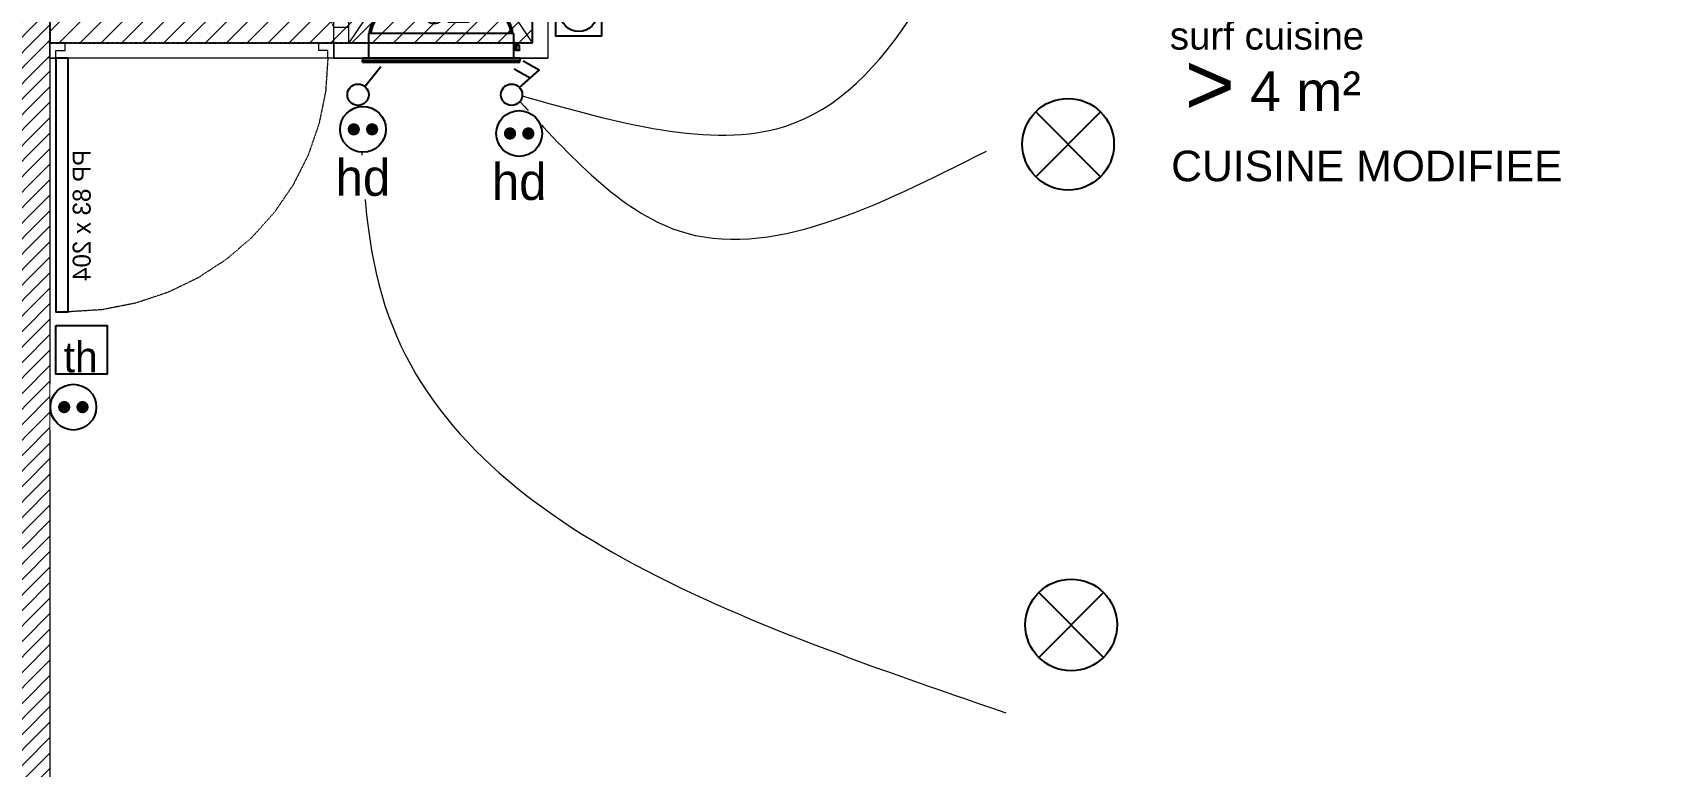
# Model space of a CAD drawing. Header units: centimetres. Extents: x 2191 to 12545, y -680 to 18662.
# Drawn here: x 8572 to 9102, y 7456 to 7697 of the extents above; entities that cross this region are included whole.
import ezdxf

# ---------------------------------------------------------------- set-up
doc = ezdxf.new("R2010")
doc.units = ezdxf.units.CM
for name, pattern in [('Style de ligne -1', [0.41664, 0.20828, -0.20836]), ('Style de ligne -18', [0.164042, 0.054681, -0.109361]), ('VW-01', [0.41656, 0.20828, -0.20828])]:
    doc.linetypes.add(name, pattern=pattern)
for name, color, linetype in [('B Faux plafonds', 252, 'Continuous'), ('B Faux plafonds_Hatch', 252, 'Continuous'), ('B GÈnÈral_Hatch', 252, 'Continuous'), ('B Général', 252, 'Continuous'), ('C ANNOTATIONS-prestations', 252, 'Continuous'), ('D SURFACES-shab', 252, 'Continuous'), ('prlm-CHAUFF', 4, 'Continuous'), ('prlm-VMC', 93, 'Continuous')]:
    doc.layers.add(name, color=color, linetype=linetype)
doc.layers.add('prlm-ELEC-CFO', color=1, linetype='Continuous', lineweight=25)
doc.styles.add('Arial', font='arial.ttf')
doc.styles.add('Eurostile', font='Eurosti.TTF')
doc.styles.add('prlm-elec-cfo', font='comic.ttf', dxfattribs={"height": 12})
doc.styles.add('prlm-sejc', font='arial.ttf', dxfattribs={"height": 20})

# ---------------------------------------------------------------- blocks, each defined once
blk = doc.blocks.new('xi.bp-vmc-cui')
at = {"layer": 'prlm-VMC', "color": 0, "linetype": 'ByBlock', "lineweight": -2, "flags": 128}
blk.add_lwpolyline([(-7.5, 7.5), (7.5, 7.5), (7.5, -7.5), (-7.5, -7.5)], close=True, dxfattribs=at)
at = {"layer": 'prlm-VMC', "color": 0, "linetype": 'ByBlock', "lineweight": -2}
blk.add_circle((0, 0), 6, dxfattribs=at)
blk = doc.blocks.new('xi.4m²')
at = {"color": 0}
blk.add_wipeout([(-34.54, 20.54), (34.54, 20.54), (34.54, -20.54), (-34.54, -20.54)], dxfattribs=at).dxf.layer = 'prlm-ELEC-CFO'
at = {"layer": 'prlm-ELEC-CFO', "color": 0, "attachment_point": 6, "line_spacing_factor": 0.8, "style": 'prlm-sejc'}
for s, insert, char_height in [('surf cuisine', (30.36, 8.9), 9), ('4 m²', (29.31, -9.19), 13)]:
    blk.add_mtext(s, dxfattribs=dict(at, insert=insert, char_height=char_height))
at = {"layer": 'prlm-ELEC-CFO', "color": 0, "style": 'prlm-sejc', "flags": 8}
blk.add_attdef('?', (-28.3, -16.79), '', height=20, dxfattribs=at)
blk = doc.blocks.new('xi.PTCE')
at = {"layer": 'prlm-ELEC-CFO', "color": 0}
for points in [[(-10.61, 10.61), (10.61, -10.61)], [(10.61, 10.61), (-10.61, -10.61)]]:
    blk.add_lwpolyline(points, dxfattribs=at)
at = {"layer": 'prlm-ELEC-CFO', "color": 0, "linetype": 'ByBlock'}
blk.add_circle((0, 0), 15, dxfattribs=at)
blk = doc.blocks.new('xi.SA')
at = {"layer": 'prlm-ELEC-CFO', "color": 0}
blk.add_lwpolyline([(0.2, -1.28), (5.5, 5.28)], dxfattribs=at)
blk.add_circle((-2, -4), 3.5, dxfattribs=at)
blk = doc.blocks.new('xi.DA')
at = {"layer": 'prlm-ELEC-CFO', "color": 0}
for points in [[(0.61, -1.67), (7.04, 4.05), (1.81, 7.01)], [(4.05, 1.39), (-1.17, 4.34)]]:
    blk.add_lwpolyline(points, dxfattribs=at)
blk.add_circle((-2, -4), 3.5, dxfattribs=at)
blk = doc.blocks.new('xi.PCHD')
at = {"color": 0, "lineweight": 5}
blk.add_wipeout([(-7.5, -7.5), (7.5, -7.5), (7.5, 7.5), (-7.5, 7.5)], dxfattribs=at).dxf.layer = 'prlm-ELEC-CFO'
at = {"layer": 'prlm-ELEC-CFO', "color": 0, "linetype": 'ByBlock', "lineweight": 5, "const_width": 2}
for points in [[(-4, 0, 1), (-2, 0, 1)], [(2, 0, 1), (4, 0, 1)]]:
    blk.add_lwpolyline(points, format="xyb", close=True, dxfattribs=at)
at = {"layer": 'prlm-ELEC-CFO', "color": 0, "linetype": 'ByBlock', "lineweight": -2}
blk.add_circle((0, 0), 7.5, dxfattribs=at)
blk = doc.blocks.new('xi.PC')
at = {"color": 0, "lineweight": 5}
blk.add_wipeout([(-7.5, -7.5), (7.5, -7.5), (7.5, 7.5), (-7.5, 7.5)], dxfattribs=at).dxf.layer = 'prlm-ELEC-CFO'
at = {"layer": 'prlm-ELEC-CFO', "color": 0, "linetype": 'ByBlock', "lineweight": 5, "const_width": 2}
for points in [[(-4, 0, 1), (-2, 0, 1)], [(2, 0, 1), (4, 0, 1)]]:
    blk.add_lwpolyline(points, format="xyb", close=True, dxfattribs=at)
at = {"layer": 'prlm-ELEC-CFO', "color": 0, "linetype": 'ByBlock', "lineweight": -2}
blk.add_circle((0, 0), 7.5, dxfattribs=at)
blk = doc.blocks.new('PP 80')
at = {"layer": 'B Général', "flags": 128}
blk.add_lwpolyline([(-43, 2.5), (-43, 85.5), (-39, 85.5), (-39, 2.5)], close=True, dxfattribs=at)
at = {"layer": 'B Général', "linetype": 'Style de ligne -18', "lineweight": 5, "flags": 128}
blk.add_lwpolyline([(46, 2.5), (45.27, 13.33), (43.1, 23.98), (39.53, 34.26), (34.61, 44), (28.44, 53.03), (21.1, 61.19), (12.74, 68.35), (3.5, 74.38), (-6.47, 79.18), (-17, 82.67), (-27.91, 84.79), (-39, 85.5)], dxfattribs=at)
at = {"layer": 'B Général', "color": 7, "linetype": 'Continuous', "lineweight": 5, "flags": 128}
for points in [[(-45, 2.5), (-43, 2.5), (-43, 0), (-40, 0), (-40, -2.5), (-45, -2.5)], [(48, 2.5), (46, 2.5), (46, 0), (43, 0), (43, -2.5), (48, -2.5), (48, -2.5), (48, -2.5), (48, 1.79), (48, 1.79)]]:
    blk.add_lwpolyline(points, close=True, dxfattribs=at)
at = {"layer": 'C ANNOTATIONS-prestations', "insert": (-37.5, 32.5), "char_height": 5.8825, "attachment_point": 1, "rotation": 90, "line_spacing_factor": 0.894142, "style": 'Eurostile'}
blk.add_mtext('PP 83 x 204', dxfattribs=at)
blk = doc.blocks.new('PL 60.90')
at = {"layer": 'B Général', "color": 7, "linetype": 'Continuous', "lineweight": 5}
for p, q in [((-42.5, 42.83), (47.5, -17.27)), ((47.5, 42.73), (-42.5, -17.27))]:
    blk.add_line(p, q, dxfattribs=at)
at = {"layer": 'B Général', "color": 7, "linetype": 'Style de ligne -1', "lineweight": 5}
for p, q in [((-0.39, -37.19), (-37.5, -22.27)), ((5.39, -37.19), (42.5, -22.27))]:
    blk.add_line(p, q, dxfattribs=at)
at = {"layer": 'B Général', "color": 7, "linetype": 'Continuous', "lineweight": 5, "flags": 128}
for points in [[(47.5, -17.27), (47.5, 42.73), (-42.5, 42.73), (-42.5, -17.27)], [(-37.5, -17.27), (-37.5, -22.27), (-42.5, -22.27), (-42.5, -17.27)], [(47.5, -17.27), (47.5, -22.27), (42.5, -22.27), (42.5, -17.27)]]:
    blk.add_lwpolyline(points, close=True, dxfattribs=at)
at = {"layer": 'B Général', "color": 252, "linetype": 'Continuous', "lineweight": 5, "true_color": 0x888888, "flags": 128}
blk.add_lwpolyline([(42.5, -17.27), (42.5, -22.27), (-42.5, -22.27), (-42.5, -17.27)], close=True, dxfattribs=at)
at = {"layer": 'B Général', "color": 7, "linetype": 'Style de ligne -1', "lineweight": 5}
for centre, start, end in [((-37.5, -22.27), 338.1056, 0), ((42.5, -22.27), 180, 201.8944)]:
    blk.add_arc(centre, 40, start, end, dxfattribs=at)
at = {"layer": 'B Général', "color": 7, "insert": (-36.73, 22.1), "char_height": 7.059, "attachment_point": 1, "line_spacing_factor": 0.894142, "style": 'Eurostile'}
blk.add_mtext('PL', dxfattribs=at)
at = {"layer": 'C ANNOTATIONS-prestations', "insert": (-36.73, 10.61), "char_height": 4.706, "attachment_point": 4, "line_spacing_factor": 0.894142, "style": 'Eurostile'}
blk.add_mtext('60*90', dxfattribs=at)

msp = doc.modelspace()

# ---------------------------------------------------------------- hatches: boundary and pattern name
at = {"layer": 'B Faux plafonds_Hatch', "linetype": 'Continuous', "lineweight": 5, "true_color": 0xaaaaaa}
h = msp.add_hatch(dxfattribs=at)
h.set_pattern_fill('F_P__SOFFITE', color=253, style=0, pattern_type=2)
h.set_pattern_definition([(45, (8862.316, 7933.679), (-3.52778, 3.30729), [])])
h.paths.add_polyline_path([(8577.69, 7693.17), (8735.7, 7693.17), (8735.8, 7783.17), (8667.79, 7783.17), (8667.69, 8044.17), (8828.38, 8044.17), (8898.38, 8044.17), (8898.38, 8180.42), (8788.99, 8180.47), (8788.99, 8330.47), (8648.99, 8330.42), (8648.99, 8180.42), (8577.69, 8180.42)])
at = {"layer": 'B GÈnÈral_Hatch', "linetype": 'Continuous', "lineweight": 5}
h = msp.add_hatch(dxfattribs=at)
h.set_pattern_fill('50_BETON', style=0, pattern_type=2)
h.set_pattern_definition([(45, (-631.1073, 4809.0284), (2.4253472, -2.6458333), [])])
h.paths.add_polyline_path([(8559.69, 7289.52), (8577.69, 7305.52), (8577.69, 8073.8), (8559.69, 8073.8)])

# ---------------------------------------------------------------- linework, layer by layer
at = {"layer": 'B Faux plafonds', "linetype": 'VW-01', "flags": 128}
msp.add_lwpolyline([(8577.69, 7693.17), (8735.7, 7693.17), (8735.8, 7783.17), (8667.79, 7783.17), (8667.69, 8044.17), (8828.38, 8044.17), (8898.38, 8044.17), (8898.38, 8180.42), (8788.99, 8180.47), (8788.99, 8330.47), (8648.99, 8330.42), (8648.99, 8180.42), (8577.69, 8180.42)], close=True, dxfattribs=at)
at = {"layer": 'B Général', "color": 7, "linetype": 'Continuous', "lineweight": 18}
msp.add_line((8577.69, 8073.8), (8577.69, 7315.52), dxfattribs=at)
at = {"layer": 'B Général', "color": 7, "linetype": 'Continuous', "lineweight": 5}
for p, q in [((8577.69, 8073.8), (8577.69, 7315.52)), ((8735.7, 7783.17), (8735.7, 7693.17)), ((8740.7, 7783.17), (8740.7, 7688.17)), ((8577.38, 7693.17), (8577.69, 7693.17)), ((8577.69, 7688.17), (8577.69, 7693.17)), ((8670.69, 7693.17), (8674.45, 7693.17)), ((8670.69, 7688.17), (8670.69, 7693.17)), ((8679.45, 7693.17), (8735.7, 7693.17)), ((8577.38, 7688.17), (8577.69, 7688.17)), ((8670.69, 7688.17), (8733.2, 7688.17)), ((8738.2, 7688.17), (8740.7, 7688.17))]:
    msp.add_line(p, q, dxfattribs=at)
at = {"layer": 'B Général', "color": 7, "linetype": 'Continuous', "lineweight": 13}
for p, q in [((8735.7, 7783.17), (8735.7, 7693.17)), ((8740.7, 7783.17), (8740.7, 7688.17)), ((8577.38, 7693.17), (8577.69, 7693.17)), ((8670.69, 7693.17), (8735.7, 7693.17)), ((8577.38, 7688.17), (8577.69, 7688.17)), ((8670.69, 7688.17), (8740.7, 7688.17))]:
    msp.add_line(p, q, dxfattribs=at)
at = {"layer": 'D SURFACES-shab', "lineweight": 18, "flags": 128}
for points in [[(8577.69, 8044.17), (8577.69, 7693.17), (8735.59, 7693.17), (8735.8, 7783.17), (8667.79, 7783.17), (8667.69, 8044.17)], [(9153.38, 7783.17), (8740.7, 7783.17), (8740.7, 7688.17), (8577.69, 7688.17), (8577.69, 7315.52), (9153.38, 7315.52)]]:
    msp.add_lwpolyline(points, close=True, dxfattribs=at)
at = {"layer": 'prlm-CHAUFF', "ltscale": 50}
for p, q in [((8729.43, 7696.23), (8682.03, 7696.23)), ((8682.03, 7696.23), (8682.03, 7688.23)), ((8729.43, 7696.23), (8729.43, 7688.23)), ((8729.91, 7692.7), (8729.43, 7693.04)), ((8730.09, 7693.09), (8730.06, 7693.12)), ((8730.09, 7692.59), (8730.09, 7693.09)), ((8730.09, 7693.09), (8730.09, 7693.08)), ((8730.14, 7693.02), (8730.17, 7693.06)), ((8730.14, 7693.02), (8730.14, 7692.56)), ((8730.74, 7692.67), (8730.14, 7693.02)), ((8730.17, 7693.06), (8730.77, 7692.7)), ((8679.98, 7688.23), (8679.98, 7687.5)), ((8731.48, 7688.23), (8679.98, 7688.23)), ((8729.79, 7692.65), (8729.43, 7692.89)), ((8729.43, 7690.83), (8729.79, 7690.83)), ((8729.43, 7690.8), (8729.47, 7690.83)), ((8729.53, 7690.83), (8729.62, 7690.74)), ((8729.62, 7690.74), (8729.71, 7690.83)), ((8729.77, 7690.83), (8729.86, 7690.74)), ((8729.79, 7690.83), (8729.79, 7692.65)), ((8730.37, 7692.27), (8729.79, 7692.65)), ((8730.37, 7690.83), (8729.79, 7690.83)), ((8729.86, 7690.74), (8729.95, 7690.83)), ((8729.93, 7692.69), (8729.91, 7692.7)), ((8729.91, 7690.79), (8729.97, 7690.74)), ((8730.27, 7692.47), (8729.93, 7692.69)), ((8729.97, 7690.74), (8730.03, 7690.81)), ((8730.01, 7690.83), (8730.1, 7690.74)), ((8730.1, 7690.74), (8730.19, 7690.83)), ((8730.16, 7690.8), (8730.21, 7690.74)), ((8730.21, 7690.74), (8730.29, 7690.81)), ((8730.27, 7690.83), (8730.36, 7690.74)), ((8730.36, 7690.74), (8730.45, 7690.83)), ((8730.37, 7692.27), (8730.45, 7692.24)), ((8730.37, 7690.83), (8730.37, 7692.27)), ((8730.45, 7690.88), (8730.37, 7690.83)), ((8730.37, 7690.83), (8730.37, 7690.83)), ((8731.39, 7690.83), (8730.37, 7690.83)), ((8730.43, 7690.81), (8730.5, 7690.74)), ((8730.45, 7692.24), (8730.45, 7690.88)), ((8730.45, 7690.88), (8731.44, 7690.88)), ((8730.46, 7690.83), (8730.55, 7690.74)), ((8730.5, 7690.74), (8730.52, 7690.77)), ((8730.55, 7690.74), (8730.64, 7690.83)), ((8730.63, 7690.82), (8730.71, 7690.74)), ((8730.71, 7690.74), (8730.8, 7690.83)), ((8730.77, 7692.7), (8730.74, 7692.67)), ((8730.74, 7692.48), (8730.74, 7692.67)), ((8730.75, 7692.65), (8730.74, 7692.67)), ((8730.79, 7692.69), (8730.75, 7692.65)), ((8730.75, 7692.65), (8730.75, 7692.48)), ((8731.01, 7692.48), (8730.75, 7692.65)), ((8730.75, 7690.78), (8730.78, 7690.74)), ((8730.77, 7692.7), (8730.79, 7692.69)), ((8730.78, 7690.74), (8730.82, 7690.78)), ((8730.79, 7692.69), (8731.13, 7692.47)), ((8730.79, 7690.81), (8730.86, 7690.74)), ((8730.86, 7690.74), (8730.95, 7690.83)), ((8730.92, 7690.8), (8730.99, 7690.74)), ((8730.99, 7690.74), (8731.08, 7690.83)), ((8731, 7690.76), (8731.02, 7690.74)), ((8731.02, 7690.74), (8731.06, 7690.78)), ((8731.04, 7690.79), (8731.09, 7690.74)), ((8731.09, 7690.74), (8731.18, 7690.83)), ((8731.13, 7690.78), (8731.18, 7690.74)), ((8731.18, 7690.74), (8731.27, 7690.83)), ((8731.21, 7690.77), (8731.24, 7690.74)), ((8731.24, 7690.74), (8731.33, 7690.83)), ((8731.26, 7690.76), (8731.28, 7690.74)), ((8731.28, 7690.74), (8731.37, 7690.83)), ((8731.4, 7690.83), (8731.39, 7690.83)), ((8731.44, 7690.88), (8731.4, 7690.83)), ((8731.44, 7690.88), (8731.44, 7692.24)), ((8731.48, 7688.23), (8731.48, 7687.5)), ((8679.98, 7687.42), (8679.98, 7687.5)), ((8679.98, 7687.5), (8731.48, 7687.5)), ((8679.98, 7686.93), (8679.98, 7687.42)), ((8731.48, 7687.42), (8679.98, 7687.42)), ((8679.98, 7686.93), (8731.48, 7686.93)), ((8729.48, 7687.24), (8681.98, 7687.24)), ((8681.98, 7687.17), (8681.98, 7687.24)), ((8682.18, 7687.24), (8681.98, 7687.17)), ((8681.98, 7687.17), (8729.48, 7687.17)), ((8729.48, 7687.12), (8681.98, 7687.12)), ((8681.98, 7687.07), (8681.98, 7687.12)), ((8682.14, 7687.12), (8681.98, 7687.07)), ((8681.98, 7687.07), (8729.48, 7687.07)), ((8729.48, 7687.03), (8681.98, 7687.03)), ((8681.98, 7687), (8681.98, 7687.03)), ((8682.09, 7687.03), (8681.98, 7687)), ((8681.98, 7687), (8729.48, 7687)), ((8729.48, 7686.97), (8681.98, 7686.97)), ((8681.98, 7686.95), (8681.98, 7686.97)), ((8682.05, 7686.97), (8681.98, 7686.95)), ((8681.98, 7686.95), (8729.48, 7686.95)), ((8729.48, 7686.94), (8681.98, 7686.94)), ((8681.98, 7686.93), (8681.98, 7686.94)), ((8682, 7686.94), (8681.98, 7686.93)), ((8681.98, 7686.93), (8729.48, 7686.93)), ((8729.48, 7687.17), (8729.28, 7687.24)), ((8729.48, 7687.07), (8729.33, 7687.12)), ((8729.48, 7687), (8729.37, 7687.03)), ((8729.48, 7686.95), (8729.41, 7686.97)), ((8729.48, 7686.93), (8729.46, 7686.94)), ((8729.48, 7687.24), (8729.48, 7687.17)), ((8729.48, 7687.12), (8729.48, 7687.07)), ((8729.48, 7687.03), (8729.48, 7687)), ((8729.48, 7686.97), (8729.48, 7686.95)), ((8729.48, 7686.94), (8729.48, 7686.93)), ((8731.48, 7687.5), (8731.48, 7687.42)), ((8731.48, 7686.93), (8731.48, 7687.42))]:
    msp.add_line(p, q, dxfattribs=at)
for centre, radius, start, end in [((8723.37, 7681), 13.85, 61.9182, 64.0515), ((8723.49, 7681.35), 13.43, 62.115, 63.7632), ((8724.02, 7682.19), 12.5, 61.3177, 61.5903), ((8730.48, 7693.69), 0.703, 233.033, 242.9325), ((8730.45, 7693.34), 0.448, 214.6713, 225.4982), ((8731.62, 7693.15), 0.836, 234.1326, 239.2425), ((8724.02, 7682.19), 12.5, 53.7494, 55.0637)]:
    msp.add_arc(centre, radius, start, end, dxfattribs=at)
for points, knots in [([(8700.06, 7721.73), (8700.06, 7721.56), (8700.05, 7721.39), (8700.03, 7721.05), (8700.01, 7720.88), (8699.94, 7720.38), (8699.86, 7720.05), (8699.68, 7719.39), (8699.57, 7719.07), (8699.32, 7718.44), (8699.18, 7718.13), (8698.73, 7717.23), (8698.39, 7716.66), (8697.65, 7715.57), (8697.26, 7715.04), (8696.04, 7713.5), (8695.16, 7712.53), (8693.35, 7710.62), (8692.41, 7709.69), (8690.55, 7707.83), (8689.61, 7706.9), (8687.78, 7705), (8686.89, 7704.04), (8685.65, 7702.51), (8685.26, 7701.98), (8684.7, 7701.17), (8684.52, 7700.89), (8684.18, 7700.32), (8684.01, 7700.03), (8683.56, 7699.15), (8683.3, 7698.54), (8683.03, 7697.59), (8682.96, 7697.27), (8682.87, 7696.7), (8682.85, 7696.47), (8682.84, 7696.23)], [0, 0, 0, 0, 0.015625, 0.015625, 0.03125, 0.03125, 0.0625, 0.0625, 0.09375, 0.09375, 0.125, 0.125, 0.1875, 0.1875, 0.25, 0.25, 0.375, 0.375, 0.5, 0.5, 0.625, 0.625, 0.75, 0.75, 0.8125, 0.8125, 0.84375, 0.84375, 0.875, 0.875, 0.9375, 0.9375, 0.96875, 0.96875, 0.9907189, 0.9907189, 0.9907189, 0.9907189]), ([(8711.4, 7721.73), (8711.4, 7721.56), (8711.41, 7721.39), (8711.44, 7721.05), (8711.46, 7720.87), (8711.54, 7720.37), (8711.61, 7720.03), (8711.81, 7719.37), (8711.93, 7719.05), (8712.2, 7718.42), (8712.35, 7718.11), (8712.83, 7717.22), (8713.19, 7716.65), (8713.96, 7715.57), (8714.38, 7715.05), (8715.66, 7713.53), (8716.58, 7712.57), (8718.45, 7710.69), (8719.42, 7709.77), (8721.34, 7707.92), (8722.3, 7707), (8724.16, 7705.1), (8725.07, 7704.13), (8726.32, 7702.59), (8726.72, 7702.06), (8727.28, 7701.23), (8727.46, 7700.95), (8727.8, 7700.38), (8727.97, 7700.08), (8728.42, 7699.18), (8728.67, 7698.57), (8728.94, 7697.61), (8729.01, 7697.28), (8729.09, 7696.71), (8729.11, 7696.47), (8729.12, 7696.23)], [0, 0, 0, 0, 0.015625, 0.015625, 0.03125, 0.03125, 0.0625, 0.0625, 0.09375, 0.09375, 0.125, 0.125, 0.1875, 0.1875, 0.25, 0.25, 0.375, 0.375, 0.5, 0.5, 0.625, 0.625, 0.75, 0.75, 0.8125, 0.8125, 0.84375, 0.84375, 0.875, 0.875, 0.9375, 0.9375, 0.96875, 0.96875, 0.9908046, 0.9908046, 0.9908046, 0.9908046]), ([(8728.62, 7696.23), (8728.61, 7696.47), (8728.59, 7696.7), (8728.5, 7697.27), (8728.43, 7697.59), (8728.16, 7698.54), (8727.9, 7699.15), (8727.45, 7700.03), (8727.28, 7700.32), (8726.94, 7700.89), (8726.76, 7701.17), (8726.21, 7701.98), (8725.81, 7702.51), (8724.57, 7704.04), (8723.68, 7705), (8721.85, 7706.9), (8720.92, 7707.83), (8719.05, 7709.69), (8718.11, 7710.62), (8716.3, 7712.53), (8715.42, 7713.5), (8714.2, 7715.04), (8713.81, 7715.57), (8713.07, 7716.66), (8712.73, 7717.23), (8712.28, 7718.13), (8712.14, 7718.44), (8711.89, 7719.07), (8711.78, 7719.39), (8711.6, 7720.05), (8711.53, 7720.38), (8711.45, 7720.89), (8711.43, 7721.05), (8711.41, 7721.39), (8711.4, 7721.56), (8711.4, 7721.73)], [0.0092808, 0.0092808, 0.0092808, 0.0092808, 0.03125, 0.03125, 0.0625, 0.0625, 0.125, 0.125, 0.15625, 0.15625, 0.1875, 0.1875, 0.25, 0.25, 0.375, 0.375, 0.5, 0.5, 0.625, 0.625, 0.75, 0.75, 0.8125, 0.8125, 0.875, 0.875, 0.90625, 0.90625, 0.9375, 0.9375, 0.96875, 0.96875, 0.984375, 0.984375, 1, 1, 1, 1]), ([(8682.34, 7696.23), (8682.35, 7696.51), (8682.38, 7696.78), (8682.48, 7697.42), (8682.57, 7697.78), (8682.89, 7698.84), (8683.19, 7699.52), (8683.91, 7700.83), (8684.31, 7701.45), (8685.17, 7702.64), (8685.64, 7703.21), (8686.12, 7703.77)], [0.0331631, 0.0331631, 0.0331631, 0.0331631, 0.125, 0.125, 0.25, 0.25, 0.5, 0.5, 0.75, 0.75, 1, 1, 1, 1]), ([(8729.97, 7693.19), (8729.96, 7693.19), (8729.96, 7693.19), (8729.95, 7693.2), (8729.93, 7693.2), (8729.92, 7693.21), (8729.91, 7693.21), (8729.89, 7693.21), (8729.88, 7693.21), (8729.86, 7693.22), (8729.84, 7693.22), (8729.83, 7693.22), (8729.81, 7693.22), (8729.78, 7693.22), (8729.75, 7693.22), (8729.71, 7693.22), (8729.66, 7693.21), (8729.62, 7693.21), (8729.57, 7693.2), (8729.52, 7693.19), (8729.47, 7693.18), (8729.44, 7693.18), (8729.43, 7693.17)], [0.1059402, 0.1059402, 0.1059402, 0.1059402, 0.1359504, 0.1694868, 0.202886, 0.2361704, 0.2693627, 0.3024859, 0.3355633, 0.3686184, 0.401675, 0.434757, 0.4678887, 0.5010941, 0.5629781, 0.6246926, 0.6863942, 0.7482374, 0.8103737, 0.8729511, 0.9361135, 0.9654522, 0.9654522, 0.9654522, 0.9654522]), ([(8730.09, 7693.09), (8730.08, 7693.09), (8730.08, 7693.09), (8730.07, 7693.1), (8730.06, 7693.11), (8730.05, 7693.11), (8730.04, 7693.12), (8730.03, 7693.12), (8730.02, 7693.13), (8730.01, 7693.13), (8729.99, 7693.14), (8729.98, 7693.14), (8729.96, 7693.14), (8729.95, 7693.15), (8729.93, 7693.15), (8729.91, 7693.15), (8729.9, 7693.15), (8729.88, 7693.15), (8729.85, 7693.15), (8729.82, 7693.15), (8729.78, 7693.15), (8729.73, 7693.15), (8729.68, 7693.14), (8729.63, 7693.13), (8729.58, 7693.12), (8729.52, 7693.11), (8729.47, 7693.1), (8729.44, 7693.1), (8729.43, 7693.09)], [0, 0, 0, 0, 0.0300773, 0.0600539, 0.0899314, 0.1197114, 0.1493956, 0.1789856, 0.2084831, 0.2378898, 0.2672073, 0.2964374, 0.3255817, 0.3546421, 0.3836203, 0.4125181, 0.4413372, 0.4700795, 0.4987468, 0.5532579, 0.6080368, 0.6630958, 0.7184471, 0.7741027, 0.8300742, 0.8863734, 0.9430116, 0.9677174, 0.9677174, 0.9677174, 0.9677174]), ([(8729.44, 7693.14), (8729.44, 7693.14), (8729.45, 7693.14), (8729.48, 7693.15), (8729.51, 7693.15), (8729.54, 7693.16), (8729.57, 7693.16), (8729.59, 7693.17), (8729.62, 7693.17), (8729.65, 7693.18), (8729.68, 7693.18), (8729.7, 7693.18), (8729.73, 7693.19), (8729.75, 7693.19), (8729.77, 7693.19), (8729.79, 7693.19), (8729.82, 7693.19), (8729.84, 7693.19), (8729.87, 7693.19), (8729.91, 7693.19), (8729.94, 7693.18), (8729.97, 7693.18), (8729.99, 7693.17), (8730.01, 7693.16), (8730.03, 7693.15), (8730.05, 7693.14), (8730.06, 7693.13), (8730.06, 7693.12)], [0.053874, 0.053874, 0.053874, 0.053874, 0.0607104, 0.0907643, 0.1206402, 0.1503557, 0.1799287, 0.2093776, 0.238721, 0.2679778, 0.2971672, 0.3263086, 0.3554219, 0.3845269, 0.4136437, 0.4427926, 0.4719939, 0.5012681, 0.5562327, 0.6110034, 0.6657154, 0.7205017, 0.7754929, 0.8308166, 0.8865967, 0.9429527, 1, 1, 1, 1]), ([(8730.38, 7692.43), (8730.38, 7692.43), (8730.38, 7692.43), (8730.37, 7692.43), (8730.36, 7692.43), (8730.36, 7692.43), (8730.35, 7692.43), (8730.34, 7692.44), (8730.34, 7692.44), (8730.32, 7692.44), (8730.31, 7692.45), (8730.29, 7692.46), (8730.27, 7692.47), (8730.27, 7692.47)], [0, 0, 0, 0, 0.061789, 0.122374, 0.182441, 0.242697, 0.303842, 0.366548, 0.43144, 0.49908, 0.668346, 0.832646, 1, 1, 1, 1]), ([(8731.18, 7692.44), (8731.17, 7692.44), (8731.17, 7692.45), (8731.16, 7692.45), (8731.14, 7692.46), (8731.13, 7692.46), (8731.12, 7692.47), (8731.1, 7692.47), (8731.09, 7692.48), (8731.07, 7692.48), (8731.05, 7692.48), (8731.04, 7692.49), (8731.02, 7692.49), (8731, 7692.49), (8730.98, 7692.49), (8730.95, 7692.49), (8730.93, 7692.49), (8730.9, 7692.49), (8730.86, 7692.49), (8730.81, 7692.49), (8730.76, 7692.49), (8730.7, 7692.48), (8730.65, 7692.48), (8730.58, 7692.47), (8730.52, 7692.46), (8730.45, 7692.45), (8730.4, 7692.44), (8730.38, 7692.43)], [0.0304712, 0.0304712, 0.0304712, 0.0304712, 0.0599457, 0.0897682, 0.1195016, 0.1491541, 0.1787343, 0.2082505, 0.2377114, 0.2671256, 0.2965018, 0.3258487, 0.355175, 0.3844897, 0.4138015, 0.4431194, 0.4724522, 0.5018089, 0.5568669, 0.611863, 0.6668562, 0.7219052, 0.7770682, 0.8324028, 0.8879658, 0.9438132, 1, 1, 1, 1]), ([(8731.44, 7692.24), (8731.42, 7692.27), (8731.38, 7692.29), (8731.28, 7692.32), (8731.21, 7692.33), (8731.09, 7692.33), (8731.04, 7692.33), (8730.94, 7692.32), (8730.89, 7692.32), (8730.72, 7692.29), (8730.59, 7692.27), (8730.45, 7692.24)], [0, 0, 0, 0, 0.25, 0.25, 0.5, 0.5, 0.625, 0.625, 0.75, 0.75, 1, 1, 1, 1])]:
    msp.add_open_spline(points, degree=3, knots=knots, dxfattribs=at)
at = {"layer": 'prlm-ELEC-CFO', "lineweight": 13}
for points in [[(8732.28, 7675.83), (8818.22, 7665.87), (8892.2, 7767.71)], [(8678.99, 7672.76), (8686.33, 7610.69), (8890.5, 7474.01)], [(8731.52, 7674.02), (8783.33, 7631.76), (8884.19, 7657.78)]]:
    msp.add_spline(points, degree=3, dxfattribs=at)

# ---------------------------------------------------------------- block references
at = {"layer": 'B Général', "color": 7, "xscale": -1}
for name, p, rotation in [('PL 60.90', (8692.86, 7735.67), 270), ('PP 80', (8622.69, 7690.67), 180)]:
    msp.add_blockref(name, p, dxfattribs=dict(at, rotation=rotation))
at = {"layer": 'prlm-ELEC-CFO'}
for name, p in [('xi.bp-vmc-cui', (8750.79, 7702.86)), ('xi.SA', (8680.57, 7680.23)), ('xi.DA', (8730.8, 7680.23)), ('xi.PTCE', (8910.94, 7660.01)), ('xi.PTCE', (8911.93, 7502.72))]:
    msp.add_blockref(name, p, dxfattribs=at)

# ---------------------------------------------------------------- texts
at = {"layer": 'prlm-ELEC-CFO', "lineweight": 25, "style": 'Arial'}
msp.add_text('CUISINE MODIFIEE', height=10, dxfattribs=at).set_placement((8944.65, 7647.92))

# ---------------------------------------------------------------- next in the draw order: block references
at = {"layer": 'prlm-ELEC-CFO'}
msp.add_blockref('xi.4m²', (8977.44, 7686.54), dxfattribs=at).add_auto_attribs({'?': '>'})
for name, p in [('xi.PCHD', (8680.17, 7664.89)), ('xi.PCHD', (8731.3, 7663.54)), ('xi.PC', (8585.41, 7574))]:
    msp.add_blockref(name, p, dxfattribs=at)

# ---------------------------------------------------------------- next in the draw order: texts
at = {"layer": 'prlm-ELEC-CFO', "lineweight": 20, "insert": (8587.82, 7590.33), "char_height": 10, "attachment_point": 5, "line_spacing_factor": 0.8, "style": 'prlm-elec-cfo', "bg_fill": 3, "box_fill_scale": 1.1, "bg_fill_color": 256, "bg_fill_transparency": 0}
msp.add_mtext('th', dxfattribs=at)

# ---------------------------------------------------------------- next in the draw order: linework, layer by layer
at = {"layer": 'prlm-ELEC-CFO', "lineweight": 25}
msp.add_lwpolyline([(8579.65, 7600.71), (8596.48, 7600.71), (8596.48, 7584.8), (8579.65, 7584.8)], close=True, dxfattribs=at)

# ---------------------------------------------------------------- next in the draw order: texts
at = {"layer": 'prlm-ELEC-CFO', "lineweight": 20, "char_height": 12, "attachment_point": 5, "line_spacing_factor": 0.8, "style": 'prlm-elec-cfo', "bg_fill": 3, "box_fill_scale": 1.1, "bg_fill_color": 256, "bg_fill_transparency": 0}
for insert in [(8680.17, 7649.06), (8731.3, 7647.71)]:
    msp.add_mtext('hd', dxfattribs=dict(at, insert=insert))

doc.saveas('drawing.dxf')
